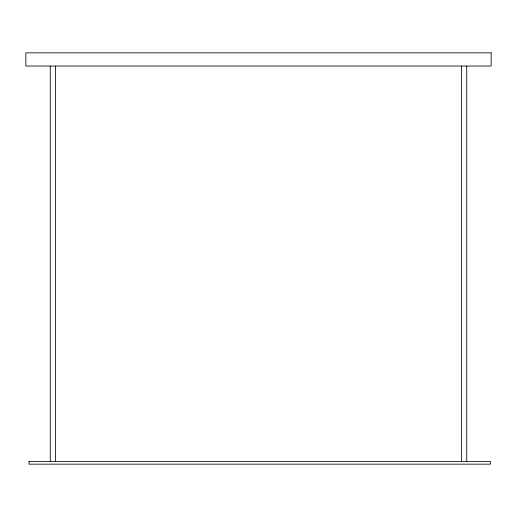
<?xml version="1.0" encoding="UTF-8"?>
<svg xmlns="http://www.w3.org/2000/svg" width="517" height="517" viewBox="0 0 517 517"><rect width="100%" height="100%" fill="white"/><g stroke="black" fill="none" stroke-linecap="round" stroke-linejoin="round"><path stroke-width="0.78" d="M29.081 461.513L490.465 461.513L490.465 464.15L29.081 464.15L29.081 461.313M466.741 66.034L466.741 461.513M461.468 66.034L461.468 461.513M55.532 66.034L55.532 461.513M50.259 66.034L50.259 461.513M491.15 52.85L25.85 52.85L25.85 66.034L491.15 66.034L491.15 52.85"/></g></svg>
